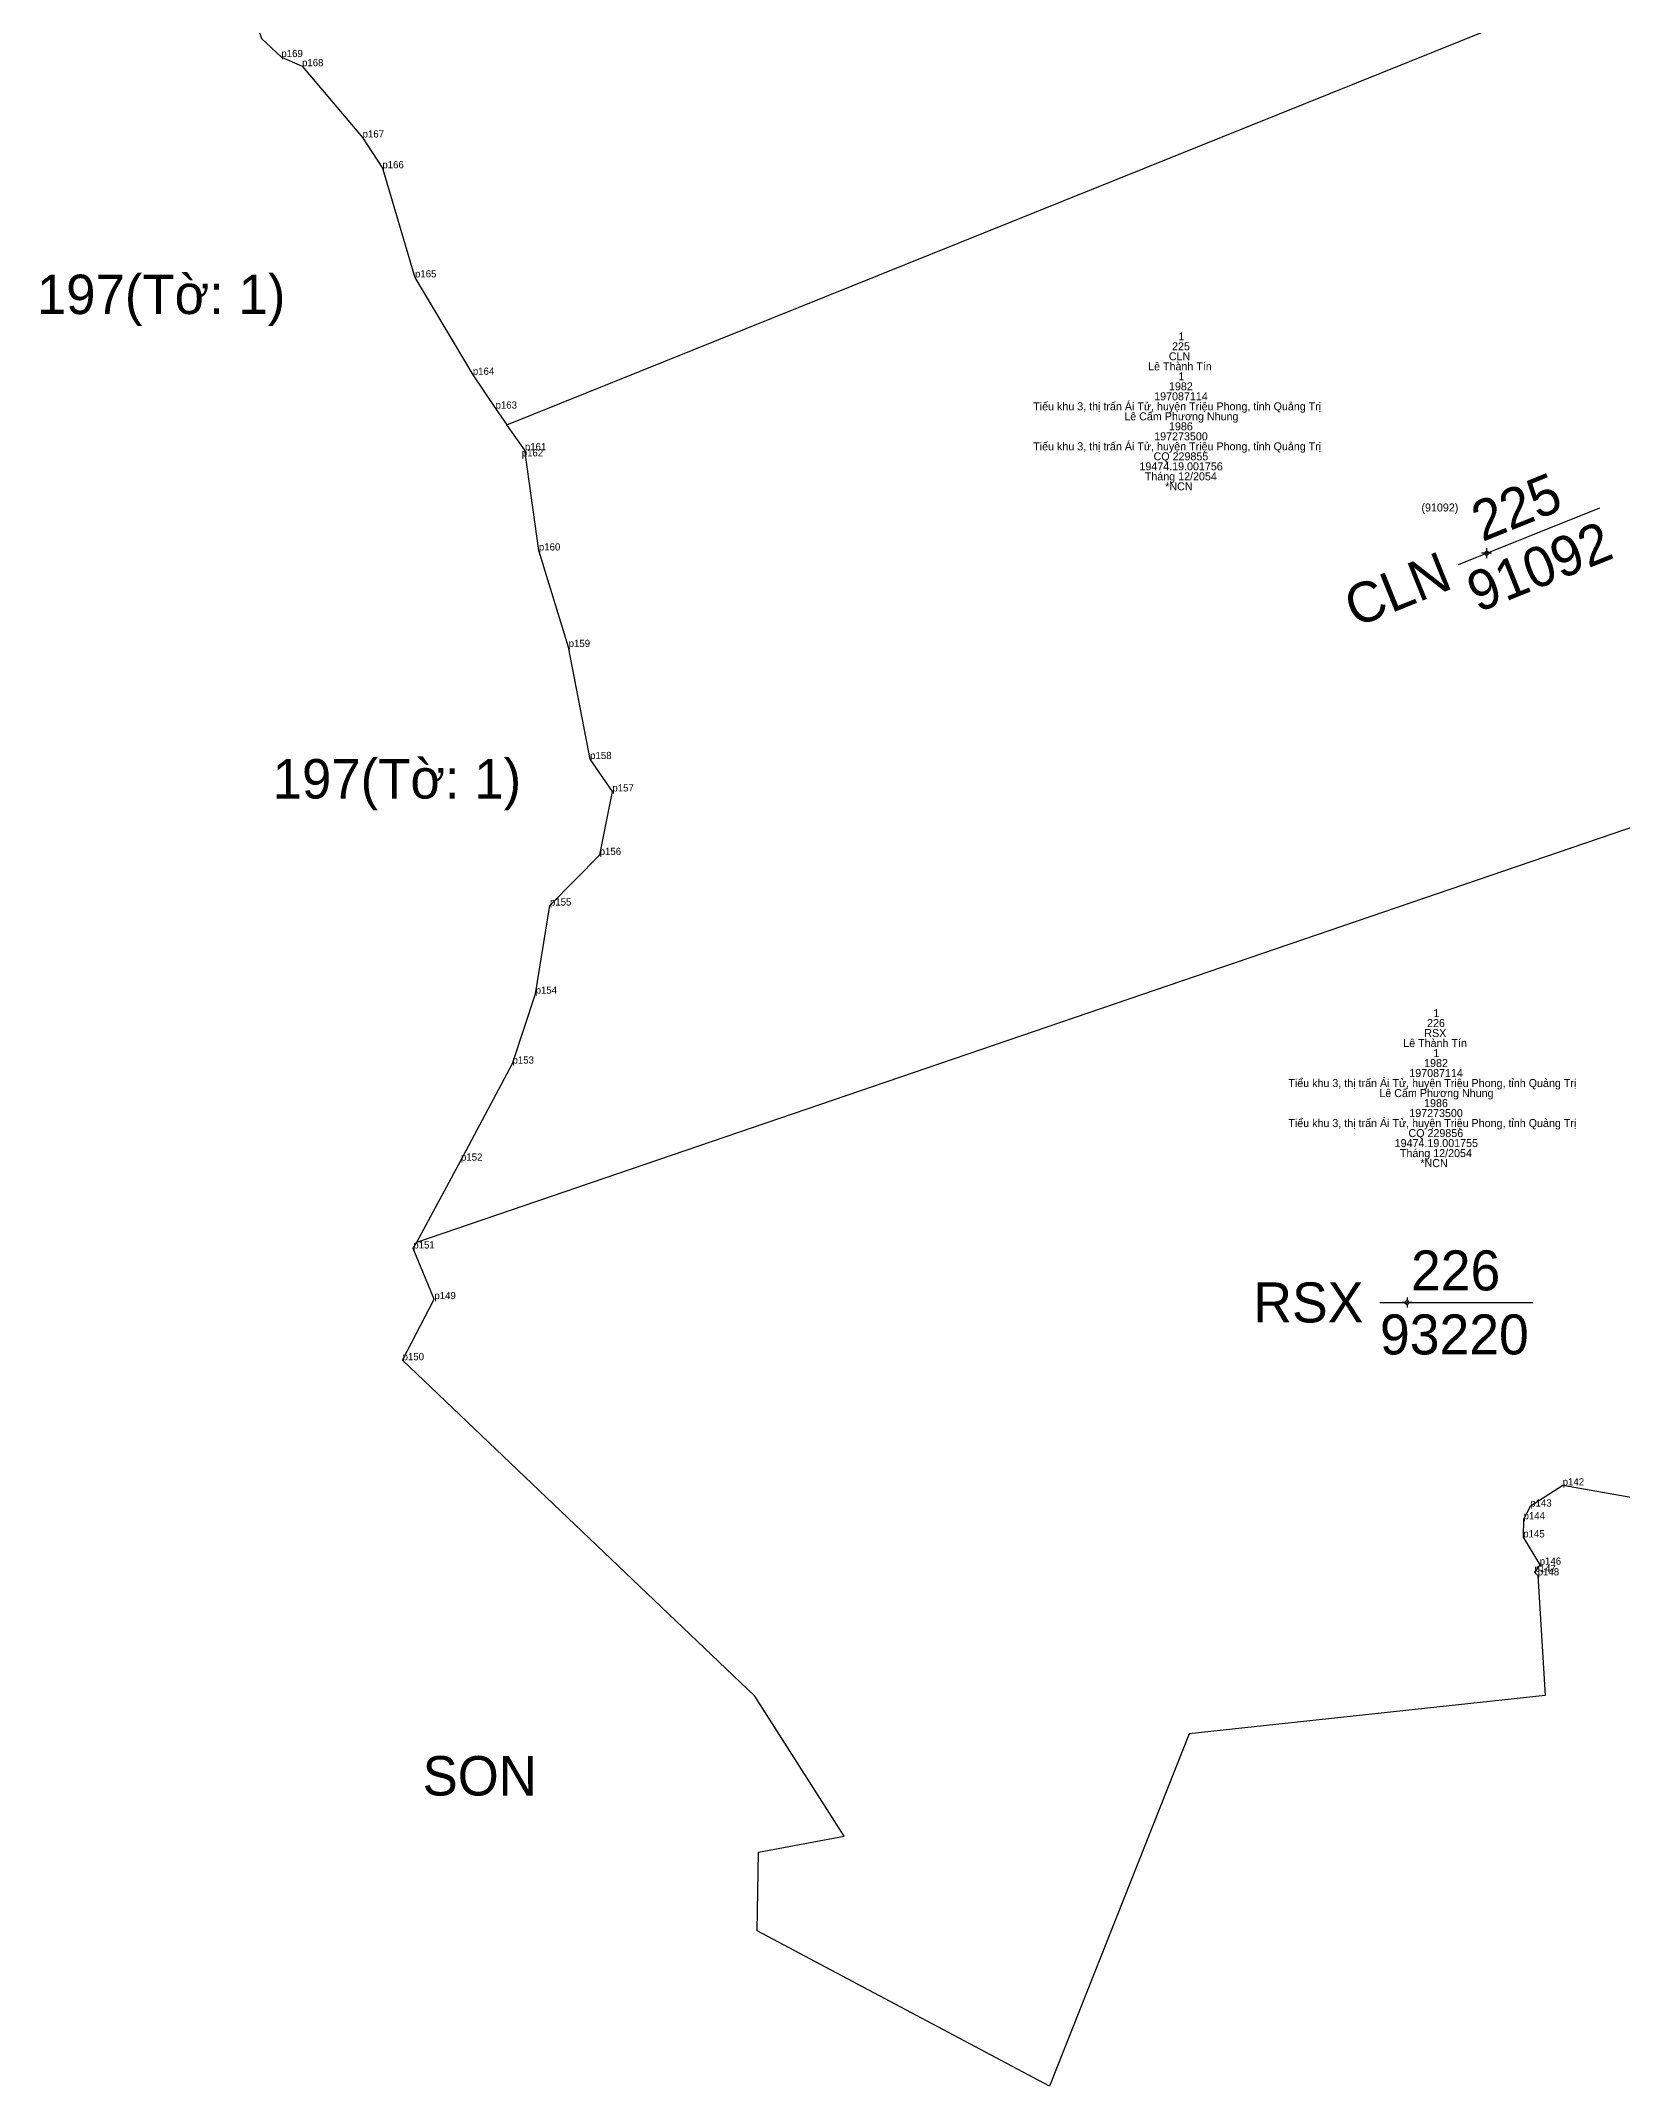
# Model space of a CAD drawing. Extents: x 547049 to 547923, y 1830409 to 1831386.
# Drawn here: x 547191 to 547586, y 1830409 to 1830920 of the extents above; entities that cross this region are included whole.
import ezdxf

# ---------------------------------------------------------------- set-up
doc = ezdxf.new("R2010")
doc.units = 0
for name, color, linetype in [('Level 10', 7, 'Continuous'), ('Level 11', 7, 'Continuous'), ('Level 12', 7, 'Continuous'), ('Level 13', 7, 'Continuous'), ('Level 15', 7, 'Continuous'), ('Level 2', 7, 'Continuous'), ('Level 28', 7, 'Continuous'), ('Level 4', 7, 'Continuous'), ('Level 7', 7, 'Continuous')]:
    doc.layers.add(name, color=color, linetype=linetype)

msp = doc.modelspace()

# ---------------------------------------------------------------- linework, layer by layer
at = {"layer": 'Level 10'}
for p, q in [((547307.03, 1830824.09), (547654.72, 1830964.11)), ((547284.5, 1830619.88), (547813.74, 1830800.61))]:
    msp.add_line(p, q, dxfattribs=at)
for points in [[(547239.14, 1830999.48), (547239.54, 1830996.44), (547230.86, 1830993.49), (547231.58, 1830980.36), (547229.73, 1830975.58), (547229.62, 1830968.09), (547238.84, 1830953.94), (547238.07, 1830942.7), (547245.71, 1830920.66), (547250.65, 1830916), (547255.81, 1830913.71), (547270.94, 1830895.9), (547275.89, 1830888.21), (547284.04, 1830860.94), (547298.49, 1830836.6), (547304.17, 1830828.14), (547307.03, 1830824.09)], [(547284.5, 1830619.88), (547295.53, 1830640.21), (547308.41, 1830664.46), (547314.19, 1830681.92), (547317.77, 1830703.97), (547330.2, 1830716.6), (547333.38, 1830732.47), (547327.81, 1830740.57), (547322.44, 1830768.57), (547315, 1830792.69), (547311.5, 1830817.74), (547307.03, 1830824.09)], [(547587.92, 1830556.07), (547570.87, 1830559.05), (547562.76, 1830553.77), (547561.09, 1830550.58), (547561.01, 1830546.09), (547565.12, 1830539.23), (547563.81, 1830537.4), (547564.63, 1830536.56), (547566.46, 1830506.52), (547477.55, 1830496.98), (547442.64, 1830408.94), (547369.58, 1830447.75), (547369.86, 1830467.39), (547391.3, 1830471.43), (547369.01, 1830506.38), (547280.94, 1830590.33), (547288.87, 1830605.6), (547283.62, 1830618.26), (547284.5, 1830619.88)]]:
    msp.add_lwpolyline(points, dxfattribs=at)
at = {"layer": 'Level 11'}
for p, q in [((547551.23, 1830792), (547550.61, 1830792)), ((547551.86, 1830792.62), (547551.23, 1830792)), ((547551.23, 1830792), (547551.86, 1830791.38)), ((547551.86, 1830793.25), (547551.86, 1830792.62)), ((547552.48, 1830792), (547551.86, 1830792.62)), ((547551.86, 1830791.38), (547552.48, 1830792)), ((547551.86, 1830791.38), (547551.86, 1830790.75)), ((547553.11, 1830792), (547552.48, 1830792)), ((547531.99, 1830606.03), (547531.99, 1830605.41)), ((547531.36, 1830604.78), (547530.74, 1830604.78)), ((547531.99, 1830605.41), (547531.36, 1830604.78)), ((547531.36, 1830604.78), (547531.99, 1830604.16)), ((547532.61, 1830604.78), (547531.99, 1830605.41)), ((547531.99, 1830604.16), (547532.61, 1830604.78)), ((547531.99, 1830604.16), (547531.99, 1830603.53)), ((547533.24, 1830604.78), (547532.61, 1830604.78))]:
    msp.add_line(p, q, dxfattribs=at)
for centre in [(547551.86, 1830792), (547531.99, 1830604.78)]:
    msp.add_circle(centre, 0.15, dxfattribs=at)
at = {"layer": 'Level 13'}
for p, q in [((547544.79, 1830789.15), (547580.13, 1830803.39)), ((547525.21, 1830604.78), (547563.38, 1830604.78))]:
    msp.add_line(p, q, dxfattribs=at)
at = {"layer": 'Level 7'}
for p, q in [((547250.65, 1830916), (547250.65, 1830916)), ((547255.81, 1830913.71), (547255.81, 1830913.71)), ((547270.94, 1830895.9), (547270.94, 1830895.9)), ((547275.89, 1830888.21), (547275.89, 1830888.21)), ((547284.04, 1830860.94), (547284.04, 1830860.94)), ((547298.49, 1830836.6), (547298.49, 1830836.6)), ((547304.17, 1830828.14), (547304.17, 1830828.14)), ((547310.72, 1830816.19), (547310.72, 1830816.19)), ((547311.5, 1830817.74), (547311.5, 1830817.74)), ((547315, 1830792.69), (547315, 1830792.69)), ((547322.44, 1830768.57), (547322.44, 1830768.57)), ((547327.81, 1830740.57), (547327.81, 1830740.57)), ((547333.38, 1830732.47), (547333.38, 1830732.47)), ((547330.2, 1830716.6), (547330.2, 1830716.6)), ((547317.77, 1830703.97), (547317.77, 1830703.97)), ((547314.19, 1830681.92), (547314.19, 1830681.92)), ((547308.41, 1830664.46), (547308.41, 1830664.46)), ((547295.53, 1830640.21), (547295.53, 1830640.21)), ((547283.62, 1830618.26), (547283.62, 1830618.26)), ((547288.87, 1830605.6), (547288.87, 1830605.6)), ((547280.94, 1830590.33), (547280.94, 1830590.33)), ((547570.87, 1830559.05), (547570.87, 1830559.05)), ((547561.09, 1830550.58), (547561.09, 1830550.58)), ((547562.76, 1830553.77), (547562.76, 1830553.77)), ((547561.01, 1830546.09), (547561.01, 1830546.09)), ((547563.81, 1830537.4), (547563.81, 1830537.4)), ((547564.63, 1830536.56), (547564.63, 1830536.56)), ((547565.12, 1830539.23), (547565.12, 1830539.23))]:
    msp.add_line(p, q, dxfattribs=at)

# ---------------------------------------------------------------- texts
at = {"layer": 'Level 10'}
msp.add_text('(91092)', height=2, dxfattribs=at).set_placement((547535.57, 1830802.44))
at = {"layer": 'Level 12'}
for s, p in [('p169', (547250.65, 1830916)), ('p168', (547255.81, 1830913.71)), ('p167', (547270.94, 1830895.9)), ('p166', (547275.89, 1830888.21)), ('p165', (547284.04, 1830860.94)), ('p164', (547298.5, 1830836.6)), ('p163', (547304.17, 1830828.14)), ('p162', (547310.72, 1830816.2)), ('p161', (547311.5, 1830817.74)), ('p160', (547315, 1830792.69)), ('p159', (547322.44, 1830768.57)), ('p158', (547327.81, 1830740.57)), ('p157', (547333.38, 1830732.47)), ('p156', (547330.2, 1830716.6)), ('p155', (547317.77, 1830703.97)), ('p154', (547314.19, 1830681.92)), ('p153', (547308.41, 1830664.46)), ('p152', (547295.53, 1830640.21)), ('p151', (547283.62, 1830618.26)), ('p149', (547288.88, 1830605.6)), ('p150', (547280.94, 1830590.33)), ('p142', (547570.87, 1830559.05)), ('p143', (547562.76, 1830553.77)), ('p144', (547561.09, 1830550.58)), ('p145', (547561.01, 1830546.09)), ('p146', (547565.12, 1830539.23)), ('p147', (547563.81, 1830537.4)), ('p148', (547564.63, 1830536.56))]:
    msp.add_text(s, height=1.8, dxfattribs=at).set_placement(p)
at = {"layer": 'Level 13'}
msp.add_text('225', height=10, rotation=21.936, dxfattribs=at).set_placement((547550.79, 1830794.8))
msp.add_text('226', height=10, dxfattribs=at).set_placement((547532.96, 1830607.78))
at = {"layer": 'Level 15'}
for s, p in [('1', (547474.82, 1830845.22)), ('CLN', (547472.44, 1830840.22)), ('225', (547473.25, 1830842.72)), ('Lê Thành Tín', (547467.26, 1830837.72)), ('1', (547474.82, 1830835.22)), ('197087114', (547468.78, 1830830.22)), ('1982', (547472.48, 1830832.72)), ('Tiểu khu 3, thị trấn Ái Tử, huyện Triệu Phong, tỉnh Quảng Trị', (547438.55, 1830827.72)), ('Lê Cẩm Phương Nhung', (547461.31, 1830825.22)), ('197273500', (547468.78, 1830820.22)), ('1986', (547472.48, 1830822.72)), ('Tiểu khu 3, thị trấn Ái Tử, huyện Triệu Phong, tỉnh Quảng Trị', (547438.55, 1830817.72)), ('CQ 229855', (547468.62, 1830815.22)), ('19474.19.001756', (547465.09, 1830812.72)), ('Tháng 12/2054', (547466.44, 1830810.22)), ('*NCN', (547471.54, 1830807.72)), ('1', (547538.57, 1830676.1)), ('RSX', (547536.28, 1830671.1)), ('226', (547536.97, 1830673.6)), ('Lê Thành Tín', (547531.02, 1830668.6)), ('1', (547538.57, 1830666.1)), ('197087114', (547532.53, 1830661.1)), ('1982', (547536.24, 1830663.6)), ('Tiểu khu 3, thị trấn Ái Tử, huyện Triệu Phong, tỉnh Quảng Trị', (547502.31, 1830658.6)), ('Lê Cẩm Phương Nhung', (547525.06, 1830656.1)), ('197273500', (547532.53, 1830651.1)), ('1986', (547536.23, 1830653.6)), ('Tiểu khu 3, thị trấn Ái Tử, huyện Triệu Phong, tỉnh Quảng Trị', (547502.31, 1830648.6)), ('CQ 229856', (547532.33, 1830646.1)), ('19474.19.001755', (547528.88, 1830643.6)), ('Tháng 12/2054', (547530.19, 1830641.1)), ('*NCN', (547535.3, 1830638.6))]:
    msp.add_text(s, height=2, dxfattribs=at).set_placement(p)
at = {"layer": 'Level 2'}
msp.add_text('CLN', height=10, rotation=21.936, dxfattribs=at).set_placement((547519.01, 1830773.38))
msp.add_text('RSX', height=10, dxfattribs=at).set_placement((547493.57, 1830599.78))
at = {"layer": 'Level 28'}
for s, p in [('197(Tờ: 1)', (547189.54, 1830851.78)), ('197(Tờ: 1)', (547248.47, 1830730.71)), ('SON', (547285.94, 1830481.56))]:
    msp.add_text(s, height=9.854, dxfattribs=at).set_placement(p)
at = {"layer": 'Level 4'}
msp.add_text('91092', height=10, rotation=21.936, dxfattribs=at).set_placement((547549.65, 1830777.1))
msp.add_text('93220', height=10, dxfattribs=at).set_placement((547525.21, 1830591.78))

doc.saveas('drawing.dxf')
